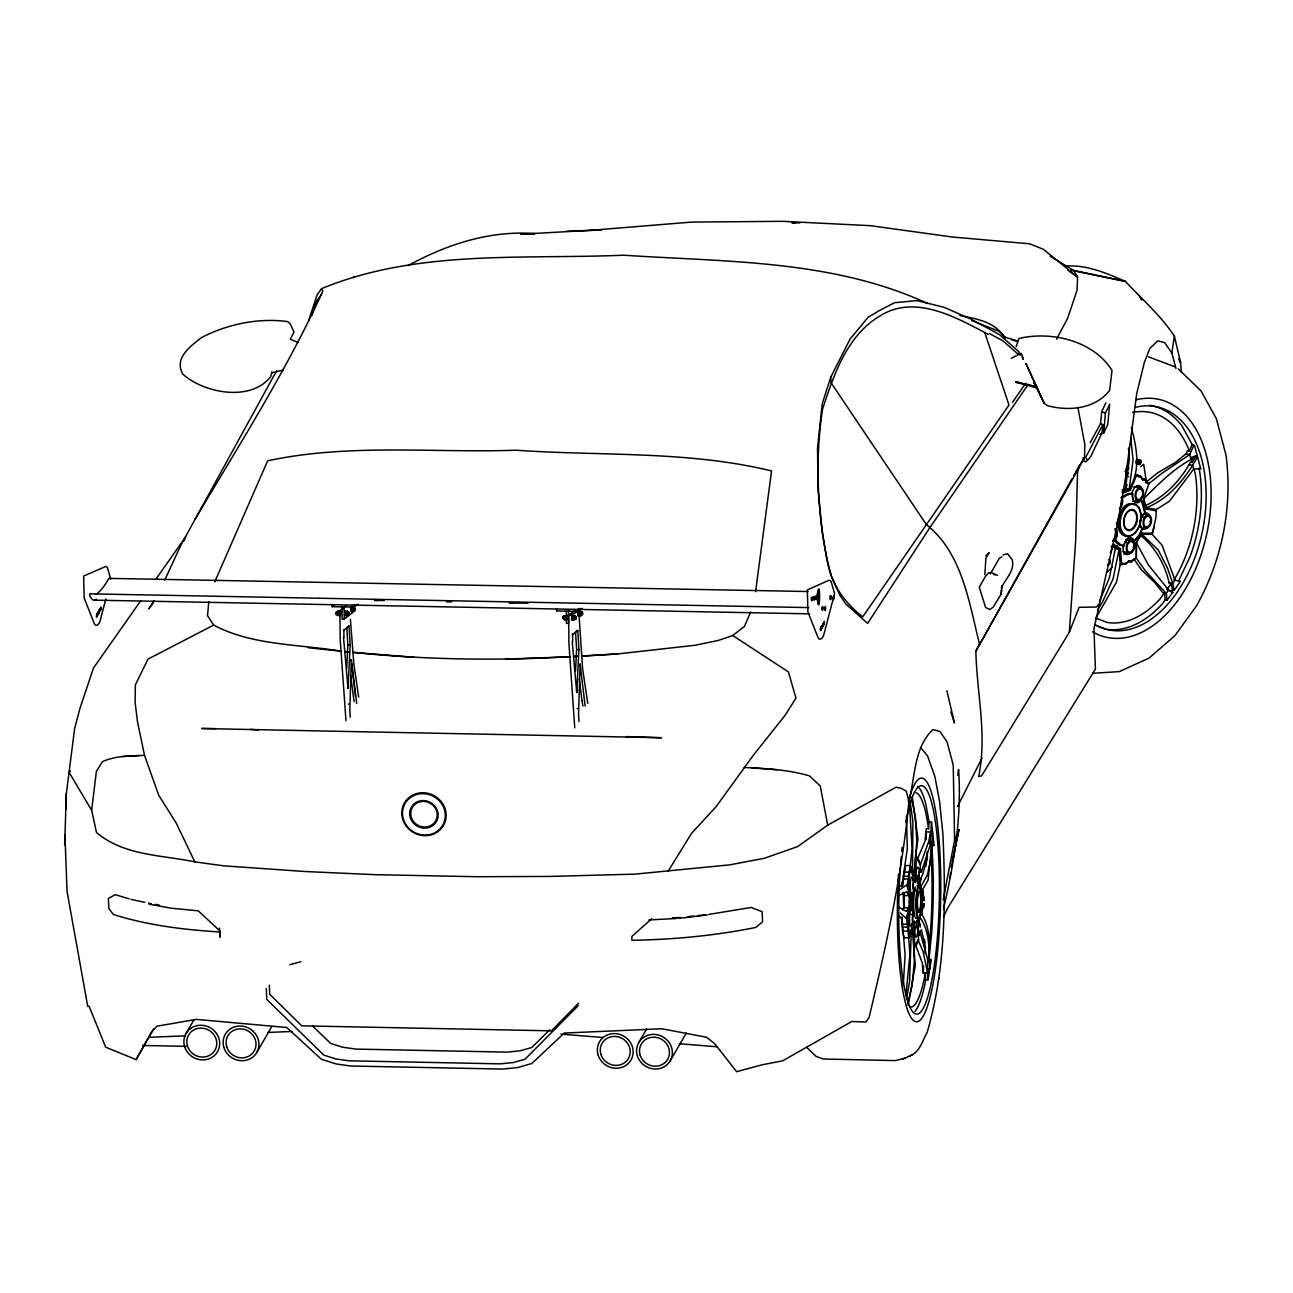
<?xml version="1.0" encoding="UTF-8"?>
<svg xmlns="http://www.w3.org/2000/svg" width="1293" height="1293" viewBox="0 0 1293 1293"><rect width="100%" height="100%" fill="white"/><g stroke="black" fill="none" stroke-linecap="round" stroke-linejoin="round"><path stroke-width="1.5" d="M814.752 596.542C812.667 604.849 819.132 593.988 814.04 596.8L813.701 598.012L813.378 597.027L811.228 597.802L811.713 600.889L812.764 597.253L813.943 600.081L814.606 596.59M817.693 597.366L816.901 596.461L817.758 595.459L816.4 595.944L816.384 599.209L817.58 598.045M905.843 995.691L909.916 954.638L908.737 937.861L909.642 936.294L907.654 917.723L910.03 907.831L903.678 907.702L903.274 892.17M902.449 909.884L904.373 907.088L903.92 892.72M900.364 912.987L906.021 918.289C910.159 907.686 910.272 895.596 906.716 884.816L897.326 891.524M910.03 907.831C910.902 894.11 906.684 880.695 911.08 867.199L910.24 865.615L912.115 848.838L909.561 805.62M1143.852 505.547L1145.097 513.353A8.308 5.172 -77.6 0 0 1140.216 520.82A8.308 5.172 -77.6 0 0 1142.479 528.918L1139.747 534.785C1155.231 546.81 1165.106 564.394 1169.276 583.402L1171.07 583.789L1172.46 589.947L1174.254 590.335L1172.719 583.499L1175.03 580.153L1162.051 545.21L1152.144 534.332L1155.877 517.83L1156.33 509.507L1169.454 501.215L1193.73 469.02L1200.696 468.664L1197.577 456.93L1195.621 455.993L1190.934 457.383L1192.275 462.441L1190.481 462.054C1180.137 481.109 1164.524 497.223 1144.483 505.983M925.206 950.048L925.255 946.476M926.192 839.69L926.208 828.716L928.519 828.765L929.166 821.96L925.756 803.907A114.123 20.203 -88.8 0 0 917.448 786.483M927.437 969.281L929.748 969.33C928.778 951.696 930.637 932.754 920.034 917.4L920.794 910.353M822.154 609.035L822.542 606.401L822.348 609.504M822.849 607.807L822.461 610.441L822.655 607.338M824.934 607.839L825.225 610.506L825.613 607.855M830.462 598.336L830.849 595.685L831.157 597.107M833.888 598.417L833.92 597.156M915.04 1011.352A114.123 20.203 -88.8 0 0 924.883 984.345L925.643 979.803L927.954 979.835L927.582 973.079L922.96 972.853L923.574 965.855M927.129 856.677L925.917 866.148M990.567 572.54L988.499 572.896L985.541 576.258L979.254 587.119L985.589 607.468L989.84 609.536L993.363 606.967L1001.251 593.907L1002.156 585.664L1001.428 587.798C1005.485 578.747 1015.183 570.552 1012.16 559.659L1007.522 553.727L1003.093 555.02M1099.648 603.572L1096.432 607.031L1079.089 607.322L1069.327 632.325L981.565 775.881L978.639 776.608C987.416 735.264 976.684 692.531 975.876 651.171L1084.504 457.916L1084.875 444.808L1077.926 407.554M153.851 1028.646L136.104 1059.613L105.687 1047.185L89.055 1006.196L87.73 1006.342L67.042 891.378L64.941 834.89M65.846 809.224L66.315 793.773L74.638 728.492L79.94 708.386L93.516 667.931L140.695 600.825M100.612 608.728L100.385 610.425L100.288 609.423M824.352 621.351L824.094 624.277L823.98 623.274M1001.251 593.907L1001.38 589.317M64.65 845.04L66.315 793.773M336.39 612.3L336.083 614.498L336.277 612.866M336.697 613.609C336.6 616.68 337.182 608.825 337.117 612.591M337.425 613.69L337.683 615.436L340.366 615.484L340.609 611.072L337.926 611.023L337.295 614.789L337.117 613.819M347.962 613.819L347.801 614.983L347.591 612.688M347.817 612.72L347.3 615.613L344.892 615.565L345.134 611.153L347.558 611.201L347.93 613.9M348.738 613.496L348.593 611.864L348.415 612.704M348.835 613.771C349.239 608.955 349.045 618.022 348.819 613.027M353.555 609.003L353.619 610.49M353.943 609.003L353.862 610.603M354.395 609.957L354.33 609.003M354.347 609.407L354.347 607.952M355.171 609.973L354.945 610.926L354.702 609.019M563.376 617.618C563.247 613.351 562.875 621.642 563.506 617.472M563.409 618.393L563.667 615.985L564.136 618.684M564.524 618.684L564.152 617.23M574.722 618.49L574.302 619.961L571.619 619.913L571.862 615.5L574.561 615.549L573.639 618.927M574.658 617.424L574.658 618.232M575.466 617.052L575.854 618.684M575.838 617.844C576.549 613.69 575.983 622.547 575.967 617.311M579.894 613.335L579.894 614.143M580.541 613.755L580.525 615.242L580.492 612.171M581.494 614.417L581.123 612.623M581.414 613.771L581.333 612.122L581.123 613.076M581.882 613.092L581.721 612.122L581.834 614.547M582.222 613.771L582.545 612.397M943.437 909.254C954.008 863.433 961.944 816.659 958.582 769.48L957.774 775.428M824.207 622.547L823.754 624.875L823.851 622.24M356.706 703.473L351.276 659.705L349.805 710.52A46.451 8.097 -88.9 0 1 350.225 717.227M578.973 721.607A46.451 8.097 -88.9 0 0 578.537 714.916L580.104 664.085L585.147 706.059M346.669 668.578L347.865 645.126L346.831 627.913M347.785 686.405L348.011 688.167L350.193 645.159L349.029 626.038L343.437 630.531M575.514 671.002L576.613 649.506L575.563 632.293M576.533 690.785L576.743 692.547L578.925 649.539L577.761 630.418L572.185 634.911M100.563 607.662L100.466 609.698C99.739 605.609 100.256 614.951 100.224 608.243M929.134 962.59C929.231 946.718 930.928 928.81 922.038 914.862L922.475 906.506M910.078 1055.815C919.889 1052.114 922.41 1040.655 927.113 1032.477C945.91 968.344 945.862 900.3 942.904 834.066L939.591 801.434L934.904 776.689L927.485 755.791L920.551 747.499M337.36 614.708L338.006 612.058M344.892 615.565L345.134 611.153M347.558 611.201L347.3 615.613M564.184 616.842L566.948 616.098L567.094 619.816L564.669 619.783L564.54 616.05L567.336 615.403M574.302 619.961L574.448 616.179M916.818 880.937A8.308 1.471 -88.8 0 1 916.543 875.232L914.765 875.911L912.939 880.42A8.308 1.471 -88.8 0 0 910.692 879.531L910.45 881.212A8.308 1.471 -88.8 0 0 911.032 893.156L910.676 910.401A8.308 1.471 -88.8 0 0 909.593 922.265L909.771 923.962A8.308 1.471 -88.8 0 0 912.05 923.25L913.682 927.905L915.428 928.713A8.308 1.471 -88.8 0 1 915.525 926.645M913.036 891.717A8.308 1.471 -88.8 0 1 911.613 893.156L911.258 910.401A8.308 1.471 -88.8 0 1 912.616 911.969M925.109 953.103L925.481 947.462L921.424 929.748M920.002 870.448L920.39 864.71L915.735 856.111L917.965 838.737L912.244 796.326M1069.327 632.325L1075.663 540.749L1077.57 471.751L1079.752 464.817L1073.869 475.355M1115.552 547.602L1109.346 578.003L1099.454 601.374M336.309 612.914L336.277 612.009M337.069 612.494L337.037 613.69M337.15 613.496L337.295 614.547M338.119 614.725L337.521 613.496M337.926 613.949L337.683 615.436M337.667 614.789L338.087 611.654L338.362 614.773M343.081 608.841L342.936 607.548L342.661 609.601M347.542 613.884C347.461 609.003 347.849 616.793 344.633 614.046M347.655 613.69L347.348 614.935L347.203 613.819M347.979 613.141L348.286 611.896L348.076 614.611M353.975 609.051L354.848 608.033M354.427 609.633L354.185 610.91L354.04 609.617M354.751 609.068L354.476 608.227M355.203 610.07L354.864 608.227M564.572 616.842L564.718 619.105L564.588 618.296M573.542 617.02L573.623 619.137M574.561 615.549C575.482 619.476 574.205 614.369 571.474 616.179M575.417 618.894L575.433 616.583M575.466 617.488L575.644 616.276M575.918 618.07L575.676 619.121L575.256 616.276M579.943 613.383L580.315 612.268M1102.186 432.444L1099.971 434.513L1103.769 432.929L1102.816 424.686L1085.894 457.059L1086.621 459.354L1088.48 459.338L1090.807 456.381L1102.186 432.444L1102.816 424.686L1100.553 423.651L1101.717 411.578L1105.887 402.786M1105.402 413.178L1103.769 432.929L1107.81 424.443L1109.669 404.224L1105.402 413.178L1101.717 411.578M932.043 846.155L933.982 845.266L932.803 833.743L928.115 880.064L922.555 889.649L922.652 898.037M915.379 872.242L916.689 857.501L915.735 856.111L914.377 871.272L912.47 874.569L913.246 875.927L915.379 872.242L914.377 871.272L916.785 841.598L915.412 817.354L911.452 797.846M929.166 821.96L931.477 821.992L929.99 845.784L921.262 872.209M208.787 601.778L207.526 615.646L213.668 625.101C252.361 645.66 299.006 644.092 341.368 651.219L308.17 647.696M901.964 885.463L907.298 848.741L906.49 816.012M929.117 957.919L931.51 934.677A114.123 20.203 -88.8 0 0 931.93 847.658L931.671 845.218L933.982 845.266M929.699 959.05L931.219 959.891L929.748 969.33M902.562 885.818L905.617 865.518L910.24 865.615L912.47 874.569L912.89 821.701L909.981 800.383M938.718 979.318L938.863 977.961M949.999 878.222L950.581 872.904M1144.806 503.462L1146.341 507.761L1156.33 509.507L1156.136 510.751L1146.422 509.054L1143.804 498.71C1159.756 482.839 1176.775 465.367 1197.415 456.381L1194.716 446.214L1192.211 444.55L1181.834 425.769A114.123 70.97 -77.6 0 0 1149.655 405.307M943.227 899.702L954.59 840.159L953.216 764.987L946.993 741.762L939.866 731.385L932.932 729.559C913.828 747.451 915.088 777.562 908.898 801.531C902.191 874.585 885.996 946.185 869.106 1017.429L865.906 1021.987L851.748 1021.535L782.685 1060.81L761.722 1064.899L736.638 1071.687L714.593 1043.58L706.641 1037.261L661.822 1028.759L564.249 1033.059L531.762 1063.557L517.248 1067.63L502.929 1069.069L350.775 1066.014L336.325 1063.994L321.488 1059.339L286.723 1027.482L196.326 1019.385L156.841 1026.206L151.346 1032.25L136.104 1059.613M913.618 921.683L914.329 926.079L916.026 928.067L916.09 926.499A8.922 1.584 -88.8 0 1 918.725 921.957L918.887 923.105L919.986 917.4M194.79 861.865C161.447 854.948 123.756 855.74 96.458 832.45L91.658 810.339L96.361 771.388L102.503 761.609C115.643 755.726 130.399 755.823 144.525 755.419L158.748 795.26L176.187 823.011L194.79 861.865L223.867 865.857L305.229 871.53L375.406 874.682L476.923 876.719L549.072 876.444L635.041 874.133L729.753 864.855L764.308 858.293L797.733 846.559L827.714 825.144L896.049 787.211L901.027 788.245L906.264 791.106L908.898 801.531M351.066 661.289L351.276 659.705M579.91 665.669L580.104 664.085M918.66 922.475L919.097 919.016L918.418 919.743M755.581 591.693L771.549 470.943C687.989 450.53 601.197 456.187 516.069 450.206C433.349 453.083 349.288 443.273 267.667 460.809L214.735 581.915M1131.327 427.417C1136.806 447.766 1141.04 470.005 1129.225 489.093L1122.195 491.841L1122.486 493.279L1130.324 490.225L1129.225 489.093L1133.072 460.033L1130.664 437.535M1138.616 461.31L1139.278 464.122L1140.701 461.326L1138.454 460.098L1137.29 461.019L1139.78 460.389M1139.278 464.122L1137.953 463.831L1139.359 461.035L1138.454 460.098M918.58 919.436L918.822 917.723M919.404 917.739L918.515 922.442M336.358 614.191L336.73 613.819M336.73 612.591L336.859 611.702M342.726 608.502L342.306 609.52M347.235 612.785L347.526 611.88L347.704 612.93M347.623 612.801L347.995 612.429M347.995 612.801L348.221 611.864M348.771 614.046L348.447 614.611M353.619 608.712L354.056 608.486M354.185 610.91L354.783 609.957M563.457 616.939L563.603 616.05M564.168 618.41L564.055 615.985L564.33 619.088M564.605 616.955L564.75 616.082M574.205 617.036L574.625 616.228L574.739 617.149M580.735 613.06L580.88 612.187M581.511 612.64L581.397 612.155M920.018 932.124L927.631 959.147L927.582 973.079L923.154 951.713L918.24 940.173L918.676 933.788M825.047 608.049L825.306 606.449L825.5 608.066M825.484 608.89L825.241 609.811L825.031 608.874M833.355 597.35L833.726 596.687M833.791 598.19C833.096 603.249 833.306 592.259 833.807 597.366M1175.984 368.505L1171.83 353.021L1174.4 336.164C1160.742 315.444 1142.042 299.329 1125.395 281.373C1106.194 273.114 1085.813 264.047 1064.414 266.245M96.813 615.08L97.25 613.496L96.846 615.662M923.267 970.801L923.525 969.297M927.954 979.835L929.408 971.334L928.115 969.346M1150.075 521.629L1150.253 520.61M903.29 985.201L905.1 954.541L901.916 917.254L902.466 931.105L904.114 937.764L908.737 937.861L912.179 927.776L914.151 931.623L914.846 946.444L913.828 947.785L915.331 965.208L908.219 1005.372M351.486 611.444L351.324 607.128L351.486 611.444L353.894 611.492L354.185 609.811M353.894 611.492L354.12 607.662L351.696 607.613M578.213 615.775L578.052 611.476L578.213 615.775L580.896 615.84L581.187 614.159M580.896 615.84L580.735 611.524L568.484 611.201L568.532 623.436L566.431 623.388L566.382 611.153L567.255 610.829M906.474 999.101L909.561 981.791L911.339 929.085L913.117 932.544L913.828 947.785L918.838 939.542M1111.123 546.551L1113.903 544.337L1120.498 548.685L1119.075 549.412L1113.095 578.828L1102.476 602.037L1097.401 610.264M951.163 867.587L958.986 829.492L952.408 860.928M910.24 865.615L907.185 885.915L908.316 885.592M336.778 613.141L337.004 611.67M343.324 607.565L343.162 609.068M348.092 612.3L348.027 614.401M563.441 618.264L563.635 619.121L563.796 617.957M564.734 618.878L565.203 616.244M574.383 616.858L574.561 616.179M575.029 618.894L574.14 619.315L574.69 617.828M580.347 614.725L579.959 614.385M581.931 613.642C582.739 609.1 582.577 618.474 582.351 613.221M1107.859 629.481A114.123 70.97 -77.6 0 0 1162.068 604.154L1165.203 599.871L1166.997 600.259L1166.334 593.471L1145.307 570.779L1136.434 558.35L1136.418 542.624L1139.117 537.549L1142.365 533.201L1152.354 533.249M907.621 1003.675L911.904 986.349L914.28 962.267L913.117 932.544L914.151 931.623M105.832 598.966L100.418 619.638C100.143 622.337 96.7 628.172 94.389 623.889L84.207 598.045L83.657 576.064L105.832 566.382L107.319 567.482L110.762 579.167M834.454 594.037L824.126 633.489C823.851 636.204 820.392 642.023 818.081 637.74L807.899 611.896L807.365 589.915L828.878 580.331L830.623 580.735M909.642 936.294L912.179 927.776M915.347 946.702L916.85 943.211M1020.258 355.333L1018.771 351.664L999.295 334.434L970.865 319.096L944.31 307.395L917.238 300.606L894.594 302.691L879.224 310.611L868.104 317.286L850.034 339.138L830.72 377.249L822.203 403.869L817.499 448.105L818.13 490.306L822.138 531.795L826.728 558.398L831.383 576.225L839.884 595.265L845.8 603.944L867.635 623.371L929.942 527.528M308.639 320.551L317.108 294.788L321.618 288.63C416.976 249.193 522.986 259.554 623.565 255.19C725.712 262.059 832.611 259.505 927.695 303.532M311.92 315.282L316.866 300.606L321.472 294.513M913.537 880.436L916.543 875.232M1016.136 346.589L1018.9 338.507C1051.387 330.766 1093.522 340.689 1112.012 370.412L1109.653 390.324C1095.268 409.041 1069.02 411.433 1047.621 405.711L1044.114 403.206L1033.883 382.518L1037.584 388.288L1015.7 381.694L1036.436 386.736L1015.651 382.469L1016.395 382.017M1144.709 504.27L1143.594 498.969L1149.024 483.453L1161.68 473.464L1189.689 454.586L1194.005 444.954M916.042 944.407L918.24 940.173M347.171 612.219L346.912 614.579M573.672 616.616L574.011 617.343M581.575 613.205L581.187 614.87M184.091 540.749L185.562 536.999L155.645 579.555M349.029 626.038L347.203 627.186M577.761 630.418L575.935 631.566M1110.315 552.531L1113.903 544.337M1127.173 484.649L1125.379 489.142L1129.322 459.209L1128.45 448.041M1130.324 490.225L1136.321 475.986L1135.383 474.45L1140.442 476.034L1142.576 479.848L1145.259 480.382L1148.685 484.132L1145.032 479.056L1141.428 478.265M164.809 579.975L180.761 545.404L276.734 370.558M954.59 840.159L957.693 832.902M750.7 612.009L744.412 626.442L732.759 635.542L718.003 640.52L694.971 645.272L617.747 653.919L582.157 656.068L617.747 653.919M1142.365 533.201L1138.971 538.179M1147.004 481.4L1157.93 472.64L1175.256 462.506L1186.101 453.795L1187.475 450.724L1189.269 451.128L1192.211 444.55M917.416 859.166L924.996 841.258L925.901 831.9L930.524 831.997L928.81 841.339L920.39 864.71M1139.973 533.217L1142.026 528.821A8.308 5.172 -77.6 0 0 1148.313 526.364M353.603 277.753L354.217 276.427M943.518 916.931L947.737 907.945L1095.43 669.095L1093.943 628.689L1118.186 520.966L1125.508 477.893L1136.709 393.638L1144.402 362.282L1149.8 348.512L1157.785 340.802L1164.702 342.645L1171.83 353.021M1175.03 580.153L1180.347 581.397L1174.254 590.335M1127.819 468.809L1129.031 468.114M1127.431 471.169L1127.221 470.005L1127.092 471.945M957.515 806.525L982.066 758.037M1056.575 339.122L1067.711 318.159L1077.021 290.311L1077.602 277.09L1073.691 270.431L1050.013 256.095M919.759 879.983L922.572 874.828L927.356 857.437L927.21 851.828M1090.193 442.61L1100.553 423.651M1139.117 537.549L1136.272 542.51L1136.288 557.8L1131.731 560.839L1128.934 560.871L1125.637 564.039L1120.207 564.702L1116.554 582.044L1095.672 618.458M1071.913 478.879L975.876 651.171L979.431 643.833C968.958 602.102 962.267 553.081 926.451 524.667L831.011 382.696L830.72 377.249M923.267 898.005L923.186 890.845L919.695 888.663L927.388 874.925L931.251 857.501L931.623 842.583L928.536 842.519M97.735 612.623L98.026 612.122M564.669 619.783L567.482 619.137M571.619 619.913L574.69 619.282M830.203 595.685L830.122 599.726M830.979 599.37L830.963 596.639M833.678 598.869L833.339 598.174M820.215 628.657L820.489 630.628M821.443 626.475L821.734 625.974M1122.049 563.247L1125.637 564.039L1128.934 560.871M185.966 1033.608L193.966 1019.789M256.854 1052.357L271.853 1026.448M638.677 1042.708L646.662 1028.889M670.307 1060.68L686.292 1033.026M990.26 574.011L999.327 558.334L1001.8 556.733M195.13 519.188C239.544 444.291 286.561 370.412 322.814 291.2L321.618 288.63M1192.275 462.441L1195.766 456.542M1197.577 456.93C1185.568 478.232 1169.632 498.371 1146.341 507.761L1146.422 509.054M1128.336 561.954L1131.084 561.905L1131.731 560.839M1137.695 537.92L1139.747 534.785M668.028 871.385L691.545 833.371L716.257 806.476L753.819 754.611L785.029 715.449L795.938 698.107L788.471 671.972L732.759 635.542M1136.272 542.51L1148.426 564.993L1168.516 589.915L1166.334 593.471L1162.633 592.533L1155.021 582.82L1141.557 569.954L1133.929 559.109M908.995 907.169L906.312 911.387L898.506 906.959M154.32 600.55L148.889 608.906L154.029 601.1M916.818 944.149L917.626 942.936M929.619 528.013L1028.274 384.312M1012.403 402.495L1025.688 383.229M1080.706 463.427L1084.504 457.916M1017.85 341.013L1005.437 337.376L1004.709 338.394C996.386 321.957 976.393 318.773 959.972 315.589M1139.295 534.672L1133.411 541.993A8.308 5.172 -77.6 0 1 1133.379 547.909M1140.006 534.559L1133.411 541.993M930.879 835.763L932.738 833.209L931.477 821.992M1171.07 583.789L1166.836 589.576L1172.88 592.226L1166.997 600.259M1173.899 579.91L1174.739 578.763A107.254 66.703 -77.6 0 0 1195.233 473.545L1193.908 468.519M1171.07 591.838L1172.46 589.947M901.916 917.254L901.189 918.192L897.714 914.232M1141.509 500.003L1140.652 501.07A8.922 5.544 -77.6 0 1 1132.49 495.704L1132.636 494.152A24.874 15.468 -77.6 0 0 1122.437 498.144L1122.68 499.551A8.922 5.544 -77.6 0 1 1119.382 509.394M912.26 930.394L913.197 929.231M985.832 555.796L989.064 552.693L985.88 558.156L984.83 574.593M902.659 878.933L909.011 879.062M903.306 876.137L909.674 876.266M578.521 1003.239L551.481 1030.844L301.722 1025.834L269.687 994.22L269.364 985.298M578.246 1005.631L525.087 1059.209L513.256 1062.523L500.213 1063.848L349.126 1060.81L335.986 1058.967L323.88 1055.169L266.714 999.36L266.326 988.676M899.459 887.16L901.884 884.719M336.616 611.896L336.261 613.674M575.87 616.793L575.547 617.359M549.767 1029.745L531.859 1047.492L520.028 1050.821L507.001 1052.13L355.914 1049.092L342.758 1047.249L330.669 1043.451L312.502 1025.979M903.694 872.064L910.046 872.193M1087.995 459.71L1085.522 462.021L1083.502 460.389L1082.952 457.722M1113.176 545.517L1116.279 547.052L1117.362 546.05M807.996 591.531L108.854 578.375A387.027 67.414 -88.9 0 1 96.183 594.279M651.688 918.741L631.921 936.391L631.857 940.286C673.475 939.575 715.061 935.696 755.872 927.42L762.611 921.812L762.078 911.678L751.136 907.46L708.596 914.474M358.274 604.17L354.023 607.096L344.18 606.902L344.229 619.137L342.112 619.088L342.063 606.87L342.936 606.546M582.513 608.47L578.262 611.379L578.262 609.245L580.137 608.34M1126.235 562.988L1120.207 564.702L1119.075 549.412L1116.279 547.052M1154.342 526.283L1152.144 534.332L1141.881 534.284L1158.253 549.978L1167.627 568.354L1172.719 583.499L1169.114 582.707M1140.846 466.563L1143.723 464.284L1146.309 481.723M344.229 619.137L352.52 612.72L352.488 605.286M908.074 924.285L901.722 924.156M914.846 946.444L916.139 945.522M1120.999 497.66L1127.819 493.7L1132.555 493.425A8.308 5.172 -77.6 0 0 1134.818 501.522A8.308 5.172 -77.6 0 0 1141.105 499.066L1143.61 504.254M1121.451 497.773L1128.272 493.797L1132.555 493.425M908.607 927.129L902.255 927M343.146 608.389L339.93 610.587L340.156 638.726L345.958 720.621M575.094 610.571L568.678 614.967L568.904 643.106L574.755 727.846M570.989 615.015C564.928 615.921 577.923 613.529 577.421 610.619M1131.084 561.905L1136.288 557.8M908.817 931.235L902.466 931.105M334.16 605.77L332.285 606.676L332.269 604.542M346.055 605.997L344.18 606.902M96.361 599.241L95.456 599.774A74.897 13.043 -88.9 0 1 89.637 595.426L89.734 593.843L808.804 607.597M903.936 895.532L910.288 895.661M213.668 625.101L148.032 659.091L135.377 684.821L135.102 702.374L137.494 721.817L144.525 755.419M1011.207 358.339L1021.131 353.248M1122.13 490.095L1125.621 488.301L1129.225 489.093M408.055 265.631C446.925 244.248 490.322 230.154 535.124 233.613M806.622 1047.362L816.093 1056.365L823.188 1058.983L895.176 1060.599L904.955 1058.159M902.643 1059.242L912.325 1054.749M898.748 895.564L906.716 891.734L909.221 896.259M354.896 604.639L354.023 607.096M568.484 611.201L569.356 610.878M289.664 964.707L300.93 961.733M919.905 914.41L922.717 913.698M283.199 370.057L271.595 372.885L271.918 371.948L270.738 376.602C251.004 402.123 204.068 393.298 182.782 374.113C173.666 358.032 190.637 346.168 201.514 337.57C227.649 324.01 258.487 317.706 287.579 321.569L290.246 323.864L294.012 332.075L290.246 339.267L298.182 342.483M350.193 645.159L347.946 645.175M578.925 649.539L576.694 649.555M707.206 914.991L678.696 918.386M688.183 916.656L693.969 916.042M697.816 915.638L705.542 914.83M533.977 233.968L520.788 234.211L590.933 230.316L691.69 222.089L782.944 221.313L870.448 225.677L952.505 237.039L1029.713 243.795L1043.386 249.274L1077.602 277.09L1067.695 270.205M122.285 756.567L139.159 755.548M570.278 656.65C497.789 660.949 424.831 659.753 352.585 652.367M574.237 656.424L578.181 656.197M570.31 656.747L505.579 659.171M574.254 656.521L578.197 656.294M1092.666 673.297L1119.269 671.617L1149.073 658.089L1174.836 635.72L1196.655 605.674C1222.063 560.111 1232.843 506.84 1225.99 455.039L1216.341 418.625L1201.1 391.003L1178.246 368.844M648.957 919.921L676.724 918.483M672.344 917.82L680.474 917.464M148.986 1037.325L185.255 1035.838M267.877 1032.444L292.056 1031.458M566.075 231.318L601.439 229.992L590.933 230.316M446.505 601.875L451.58 601.859M509.313 603.039L528.11 603.184M215.333 728.606L201.692 728.492C354.945 731.741 508.23 734.602 661.466 737.737L625.925 736.606M509.604 602.797L513.079 602.861M94.454 600.146L809.499 613.836M332.285 606.676L342.063 606.87M566.382 611.153L556.523 610.975L556.507 608.825M578.424 611.961L580.735 611.524M351.033 608.793L353.442 608.841M577.761 613.141L580.444 613.189M351.098 610.959L353.522 611.007M577.826 615.29L580.525 615.339M337.538 611.702L340.221 611.751M344.746 611.831L347.171 611.88M337.408 613.9L340.107 613.965M564.411 618.248L566.835 618.296M571.361 618.393L574.044 618.442M345.279 614.886L347.688 614.935L347.591 613.819M349.304 704.281L348.286 704.087M909.577 914.442L912.729 914.507M928.907 959.842L931.219 959.891M142.456 1045.455L186.111 1046.344M909.189 901.722L910.24 901.754M374.453 600.485L377.701 600.599M376.198 600.324L384.118 600.599M744.17 767.476C766.038 768.527 788.197 769.674 809.353 775.832L820.247 785.95L827.714 825.144M414.277 657.345L353.086 652.335M577.114 708.467L578.036 708.661M751.976 767.88L777.028 769.723M250.438 729.381L258.244 729.963M560.952 1034.125L603.071 1037.536M679.31 1043.726L717.421 1046.813M148.986 904.146L170.967 908.171L198.265 910.854L219.487 930.54L220.279 937.36L219.875 931.994C183.929 929.748 147.871 925.384 113.428 914.507L108.871 908.672L108.353 898.538L115.158 894.659L129.106 898.829M348.884 651.995L345.183 651.607L349.175 651.931M155.176 904.34L159.087 904.987M130.852 899.346L144.881 902.369M148.695 903.209L151.265 903.694M993.574 574.561L995.109 574.852M1142.365 478.539L1145.032 479.056L1145.259 480.382M1070.685 270.172L1125.395 281.373L1073.691 270.431M1186.101 453.795L1189.689 454.586L1190.643 458.401M1195.621 455.993L1197.415 456.381M1188.994 464.575L1192.582 465.367L1193.73 469.02M1200.696 468.664L1198.902 468.26L1199.548 470.749A114.123 70.97 -77.6 0 1 1190.029 556.798L1178.553 581.01L1180.347 581.397M1139.359 461.035L1140.701 461.326M1139.117 462.894L1140.442 463.185M1136.854 475.258L1140.442 476.034L1142.576 479.848M1145.436 482.661L1149.024 483.453M1141.105 499.066L1140.652 498.969A8.308 5.172 -77.6 0 0 1141.574 497.223M1145.097 513.353L1144.644 513.256A8.308 5.172 -77.6 0 1 1149.93 516.747M1141.315 516.747L1144.58 517.459M1124.522 542.042L1127.787 542.769M1112.772 541.25A8.308 5.172 -77.6 0 0 1113.903 539.827L1117.443 543.513M1133.864 542.09A8.308 5.172 -77.6 0 0 1128.579 538.615A8.308 5.172 -77.6 0 0 1123.698 546.082L1123.229 545.969A8.308 5.172 -77.6 0 0 1128.029 554.552L1129.371 554.034A8.308 5.172 -77.6 0 0 1132.716 549.881M1119.075 549.412L1115.487 548.62L1112.675 546.26M1012.063 340.107L1017.575 341.384M1119.205 544.87L1123.698 546.082M1148.378 356.82L1174.901 366.792M1136.321 475.986L1140.636 477.343M992.264 573.009L997.55 575.353M907.654 917.723L906.538 917.351L908.737 937.861M919.695 888.663L923.186 890.845M1095.607 618.022L1107.341 622.499A107.254 66.703 -77.6 0 0 1160.015 598.934L1164.395 592.921L1165.203 599.871M1097.159 625.844L1106.032 629.238M971.738 320.632L999.634 331.477L1005.437 337.376M917.804 859.667L919.323 861.219M572.233 641.587L576.743 692.547M343.485 637.207L348.011 688.167M574.949 616.422L574.852 619.072M348.754 612.446L348.383 614.579M1168.516 589.915L1172.88 592.226M989.371 333.513L1002.851 340.77L1018.448 354.476M988.272 334.386C955.963 317.302 914.329 293.463 879.272 316.413C846.98 335.679 833.678 375.099 822.542 409.17C814.897 459.839 817.305 511.705 827.52 561.841C831.334 584.517 844.927 602.877 862.722 616.874L1008.96 405.032L984.733 332.495M1118.59 544.143L1113.903 539.827M1137.29 485.57L1137.856 485.942A8.308 5.172 -77.6 0 1 1139.392 488.722M915.428 928.713L912.648 923.267M1118.138 544.046L1119.657 544.967M916.689 857.501L918.563 860.896M1142.462 529.273L1141.687 528.546A8.922 5.544 -77.6 0 1 1144.192 513.725L1145.178 513.143L1143.432 503.785M1127.076 466.094L1125.67 470.458L1128.45 473.335M1125.055 471.202L1127.868 474.111M1125.767 473.771L1128.66 476.778M917.206 857.324L917.949 858.52M902.789 893.14L904.599 896.162M91.658 810.339L69.175 772.503L69.757 770.596L70.242 771.533M1139.133 295.467L1141.654 300.041M1141.428 500.536L1144.467 511.721M336.455 614.741L336.309 613.609M915.638 945.021L922.459 963.463L922.96 972.853M1134.543 541.379L1134.058 540.199A8.922 5.544 -77.6 0 0 1124.377 543.997L1123.989 545.517L1120.368 544.515L1115.423 539.86L1116.118 538.551A8.922 5.544 -77.6 0 0 1116.182 528.417M950.921 711.958L954.428 722.965L946.88 690.785M918.58 859.99L919.808 864.08M831.108 581.608L834.502 593.228M1189.269 451.128L1188.994 450.126A107.254 66.703 -77.6 0 0 1132.555 412.515M1021.777 354.33L1023.07 359.325L1022.391 356.254M911.08 867.199L913.246 875.927M1174.4 336.164L1180.541 362.379L1181.446 372.368M582.238 612.3L582.303 613.302M580.751 614.66L580.702 614.078M353.603 608.34L353.312 610.506M587.765 703.376L582.593 668.659L579.07 615.549M358.694 697.105L353.862 664.279L350.403 619.202M337.926 611.023L338.184 612.543M581.947 700.628L582.917 706.01M354.088 701.63L350.532 674.72M924.479 939.235L925.012 942.888M579.878 684.805L582.044 700.628M355.527 696.28L351.567 663.374M920.002 886.772L920.406 889.891M920.81 888.453L919.759 881.083L919.549 882.214A8.922 1.584 -88.8 0 1 917.109 877.462L917.109 875.894A24.874 4.412 -88.8 0 0 915.331 877.737M920.05 886.513L920.244 888.113M219.422 928.099L219.875 931.994M923.865 898.942L923.929 899.492A5.511 0.97 -88.8 0 1 923.994 900.785M914.62 914.587L914.539 913.925A6.594 1.164 -88.8 0 0 912.81 914.07A6.594 1.164 -88.8 0 0 912.826 923.8A6.594 1.164 -88.8 0 0 914.555 921.618M579.28 679.1L579.959 684.805M928.519 828.765L928.406 827.779A107.254 18.991 -88.8 0 0 915.945 792.738M817.435 595.572C818.453 586.828 818.873 592.533 818.34 598.724C820.667 588.735 818.016 611.508 817.612 598.772M1120.498 548.685L1121.581 563.554M817.095 595.701C820.667 571.716 820.021 621.464 817.257 598.901M902.756 884.671L902.239 882.489L901.657 886.578M925.643 979.803L925.271 973.031L924.156 979.254A107.254 18.991 -88.8 0 1 909.933 1006.94M822.267 627.493L822.429 626.701L821.524 628.786L821.637 626.151M822.154 627.687L821.815 628.285M98.559 613.642L98.721 612.834L97.832 614.935L97.929 612.284M98.381 612.882L98.058 613.011M98.462 613.819L98.106 614.434M572.605 633.958L572.67 641.942M343.857 629.578L343.922 637.562M908.268 801.725A121.817 21.577 -88.8 0 1 940.173 858.116A121.817 21.577 -88.8 0 1 918.224 1021.47A121.817 21.577 -88.8 0 1 898.506 874.31M930.782 850.794A107.254 18.991 -88.8 0 1 929.117 946.621M915.945 923.04A8.308 1.471 -88.8 0 1 917.982 922.41M918.822 881.729A8.308 1.471 -88.8 0 1 917.4 883.167M918.499 868.912A8.308 1.471 -88.8 0 0 918.208 867.781L917.868 867.118A8.308 1.471 -88.8 0 0 915.961 875.216M917.4 933.691A8.308 1.471 -88.8 0 1 916.785 936.31L916.43 936.94A8.308 1.471 -88.8 0 1 914.846 928.697M921.376 895.79A8.308 1.471 -88.8 0 1 921.602 897.326M917.044 885.592A16.405 2.909 -88.8 0 1 917.771 886.335M916.899 917.998A16.405 2.909 -88.8 0 1 914.749 915.8M914.232 913.036A16.405 2.909 -88.8 0 1 914.862 889.859M914.07 890.586A8.922 1.584 -88.8 0 1 912.616 894.174L912.308 909.448A8.922 1.584 -88.8 0 1 913.375 911.517M913.601 913.149A8.922 1.584 -88.8 0 1 913.747 915.121M907.169 815.463A114.123 20.203 -88.8 0 1 938.621 856.208A114.123 20.203 -88.8 0 1 917.901 1013.922A114.123 20.203 -88.8 0 1 900.397 867.005M900.526 865.13A114.123 20.203 -88.8 0 1 901.205 857.13M901.771 851.247A114.123 20.203 -88.8 0 1 902.175 847.4M905.779 822.461A114.123 20.203 -88.8 0 1 906.813 817.144M921.586 892.768A16.68 2.958 -88.8 0 1 918.984 918.289A16.68 2.958 -88.8 0 1 916.187 896.76A16.68 2.958 -88.8 0 1 921.149 889.439M917.367 907.136A9.988 1.762 -88.8 0 0 920.438 906.361A9.988 1.762 -88.8 0 0 919.064 891.782L918.612 892.235A9.988 1.762 -88.8 0 0 917.48 897.164M915.379 882.182A6.594 1.164 -88.8 0 0 913.521 880.759A6.594 1.164 -88.8 0 0 913.666 891.265L913.925 891.782A6.594 1.164 -88.8 0 0 915.379 886.998M915.185 882.699A5.511 0.97 -88.8 0 0 913.65 881.519A5.511 0.97 -88.8 0 0 913.763 890.279L913.989 890.715A5.511 0.97 -88.8 0 0 915.088 888M921.149 872.193A6.594 1.164 -88.8 0 0 919.307 870.787A6.594 1.164 -88.8 0 0 919.436 881.276L919.711 881.794A6.594 1.164 -88.8 0 0 921.02 878.545M920.842 871.595A5.511 0.97 -88.8 0 0 919.339 872.064A5.511 0.97 -88.8 0 0 919.533 880.291L919.759 880.727A5.511 0.97 -88.8 0 0 920.697 879.127M924.123 903.791A6.594 1.164 -88.8 0 1 922.394 908.074A6.594 1.164 -88.8 0 1 922.151 898.215A6.594 1.164 -88.8 0 1 923.962 897.633L924.107 898.974A6.594 1.164 -88.8 0 1 924.188 900.51M923.655 905.908A5.511 0.97 -88.8 0 1 922.265 906.037A5.511 0.97 -88.8 0 1 922.426 898.166A5.511 0.97 -88.8 0 1 923.8 898.376M923.929 903.516A5.511 0.97 -88.8 0 1 923.816 904.793M919.711 933.336A6.594 1.164 -88.8 0 1 918.046 933.481A6.594 1.164 -88.8 0 1 918.24 924.059A6.594 1.164 -88.8 0 1 919.905 924.301L920.034 925.643A6.594 1.164 -88.8 0 1 920.115 927.194M920.05 930.475A6.594 1.164 -88.8 0 1 919.905 931.994M919.582 932.576A5.511 0.97 -88.8 0 1 918.192 932.706A5.511 0.97 -88.8 0 1 918.353 924.834A5.511 0.97 -88.8 0 1 919.743 925.045M914.393 921.085A5.511 0.97 -88.8 0 1 912.955 922.911A5.511 0.97 -88.8 0 1 912.939 914.798A5.511 0.97 -88.8 0 1 914.393 914.668M1112.287 566.997A72.586 45.142 -77.6 0 1 1106.663 572.443M1108.925 559.61A2.683 1.665 -77.6 0 1 1110.121 562.94A2.683 1.665 -77.6 0 1 1107.422 564.524M1137.29 459.468A2.408 1.503 -77.6 0 1 1138.923 461.165M1138.212 463.46A2.408 1.503 -77.6 0 1 1135.884 462.959M1135.852 461.763A2.408 1.503 -77.6 0 1 1136.886 459.71M1135.723 399.86A121.817 75.754 -77.6 0 1 1207.872 528.433A121.817 75.754 -77.6 0 1 1092.488 631.808M1115.342 528.74A8.308 5.172 -77.6 0 1 1116.295 532.166M1115.94 536.223A8.308 5.172 -77.6 0 1 1114.356 539.924M1127.868 537.856A8.308 5.172 -77.6 0 1 1130.535 541.363M1127.787 552.402A8.308 5.172 -77.6 0 1 1126.51 553.404L1125.169 553.921A8.308 5.172 -77.6 0 1 1123.843 553.937M1136.644 499.744A8.308 5.172 -77.6 0 1 1132.7 501.296M1142.576 493.215A8.308 5.172 -77.6 0 0 1140.717 486.572L1139.586 485.829A8.308 5.172 -77.6 0 0 1132.086 493.328M1121.419 503.688A8.308 5.172 -77.6 0 1 1120.756 505.644M1144.402 512.594A8.308 5.172 -77.6 0 1 1146.438 514.533M1144.305 527.14A8.308 5.172 -77.6 0 1 1141.687 528.675M1116.635 524.99A16.405 10.199 -77.6 0 1 1116.538 522.259M1125.298 535.949A16.405 10.199 -77.6 0 1 1117.976 520.433A16.405 10.199 -77.6 0 1 1128.789 503.898M1131.504 503.737A16.405 10.199 -77.6 0 1 1134.026 504.69M1135.529 407.343A114.123 70.97 -77.6 0 1 1203.12 527.786A114.123 70.97 -77.6 0 1 1095.026 624.632M1121.791 498.371A6.594 4.105 -77.6 0 1 1119.334 508.23M1121.5 500.213A5.511 3.426 -77.6 0 1 1120.611 505.434M1133.638 487.122A6.594 4.105 -77.6 0 1 1137.517 487.865M1143.707 514.032A6.594 4.105 -77.6 0 1 1145.485 515.196M1141.541 526.978A6.594 4.105 -77.6 0 1 1139.634 526.203M1125.864 539.343A6.594 4.105 -77.6 0 1 1129.306 541.605M1126.85 551.464A6.594 4.105 -77.6 0 1 1124.748 552.289M1123.73 552.095A6.594 4.105 -77.6 0 1 1122.841 551.513M1114.889 529.063A6.594 4.105 -77.6 0 1 1116.312 530.954L1116.699 532.312A6.594 4.105 -77.6 0 1 1112.82 541.428M1115.18 530.712A5.511 3.426 -77.6 0 1 1115.697 531.649L1116.021 532.781A5.511 3.426 -77.6 0 1 1112.772 540.377M792.059 222.897A18.684 2.376 2.5 0 1 795.308 223.026M792.124 222.558A18.054 2.295 2.5 0 1 799.866 223.01M99.335 609.811L99.383 611.88L99.335 609.811M823.043 623.662L823.075 625.747L823.043 623.662M820.699 627.784L820.813 630.047L820.699 627.784M96.7 614.466L96.587 617.1L96.7 614.466M97.605 612.882L97.492 615.516L97.605 612.882M98.979 610.441L99.157 612.591L98.979 610.441M100.838 607.177L100.741 609.795L100.838 607.177M821.297 626.733L821.2 629.368L821.297 626.733M822.687 624.293L822.849 626.442L822.687 624.293M822.057 626.329L821.782 627.283L822.057 626.329M1131.601 510.137L1129.92 510.46A9.988 6.223 -77.6 0 0 1124.603 526.283A9.988 6.223 -77.6 0 0 1135.432 524.182A9.988 6.223 -77.6 0 0 1131.601 510.137M342.257 610.635L339.93 610.587L342.257 610.635M423.49 801.369L420.08 801.741A13.48 12.639 30 0 0 414.116 822.283A13.48 12.639 30 0 0 436.194 819.891A13.48 12.639 30 0 0 423.49 801.369M1137.775 499.502L1137.032 499.001A5.511 3.426 -77.6 0 1 1137.824 489.869A5.511 3.426 -77.6 0 1 1142.85 493.183A5.511 3.426 -77.6 0 1 1137.775 499.502M1137.468 500.536L1136.579 499.955A6.594 4.105 -77.6 0 1 1137.533 488.996A6.594 4.105 -77.6 0 1 1143.562 492.972A6.594 4.105 -77.6 0 1 1137.468 500.536M1180.541 362.379L1178.747 358.791L1180.541 362.379M1027.822 367.551L1025.818 363.381L1044.114 403.206L1027.822 367.551M1151.4 518.735L1151.012 517.378A6.594 4.105 -77.6 0 0 1143.852 518.849A6.594 4.105 -77.6 0 0 1146.438 528.061A6.594 4.105 -77.6 0 0 1151.4 518.735M1150.705 519.204L1150.382 518.073A5.511 3.426 -77.6 0 0 1144.418 519.301A5.511 3.426 -77.6 0 0 1146.584 526.994A5.511 3.426 -77.6 0 0 1150.705 519.204M1134.608 544.046L1134.22 542.672A6.594 4.105 -77.6 0 0 1127.06 544.143A6.594 4.105 -77.6 0 0 1129.662 553.372A6.594 4.105 -77.6 0 0 1134.608 544.046M1133.913 544.515L1133.605 543.367A5.511 3.426 -77.6 0 0 1127.625 544.595A5.511 3.426 -77.6 0 0 1129.791 552.289A5.511 3.426 -77.6 0 0 1133.913 544.515M600.922 1054.361A15.209 14.255 30 0 0 626.2 1061.375A15.209 14.255 30 0 0 618.604 1036.986A15.209 14.255 30 0 0 600.922 1054.361M640.164 1055.153A15.209 14.255 30 0 0 665.459 1062.167A15.209 14.255 30 0 0 657.846 1037.762A15.209 14.255 30 0 0 640.164 1055.153M598.126 1055.04A18.199 17.051 30 0 0 628.35 1063.428A18.199 17.051 30 0 0 619.266 1034.255A18.199 17.051 30 0 0 598.126 1055.04M637.368 1055.831A18.199 17.051 30 0 0 667.592 1064.204A18.199 17.051 30 0 0 658.509 1035.046A18.199 17.051 30 0 0 637.368 1055.831M226.728 1046.845A15.209 14.255 30 0 0 252.006 1053.843A15.209 14.255 30 0 0 244.409 1029.454A15.209 14.255 30 0 0 226.728 1046.845M187.469 1046.053A15.209 14.255 30 0 0 212.747 1053.052A15.209 14.255 30 0 0 205.151 1028.662A15.209 14.255 30 0 0 187.469 1046.053M223.915 1047.524A18.199 17.051 30 0 0 254.155 1055.896A18.199 17.051 30 0 0 245.056 1026.723A18.199 17.051 30 0 0 223.915 1047.524M184.673 1046.732A18.199 17.051 30 0 0 214.897 1055.104A18.199 17.051 30 0 0 205.813 1025.931A18.199 17.051 30 0 0 184.673 1046.732M921.182 912.632A16.114 2.861 -88.8 0 0 920.212 886.028A16.114 2.861 -88.8 0 0 916.478 906.635A16.114 2.861 -88.8 0 0 921.182 912.632M920.551 908.979A10.7 1.891 -88.8 0 0 919.905 891.313A10.7 1.891 -88.8 0 0 917.416 905.003A10.7 1.891 -88.8 0 0 920.551 908.979M1140.378 463.945A2.408 1.503 -77.6 0 0 1140.232 459.952A2.408 1.503 -77.6 0 0 1137.985 462.862A2.408 1.503 -77.6 0 0 1140.378 463.945M1136.111 531.649A16.68 10.376 -77.6 0 0 1135.109 504.108A16.68 10.376 -77.6 0 0 1119.512 524.182A16.68 10.376 -77.6 0 0 1136.111 531.649M1136.208 531.31A16.114 10.021 -77.6 0 0 1135.238 504.706A16.114 10.021 -77.6 0 0 1120.174 524.101A16.114 10.021 -77.6 0 0 1136.208 531.31M1134.3 527.528A10.7 6.659 -77.6 0 0 1133.654 509.862A10.7 6.659 -77.6 0 0 1123.649 522.728A10.7 6.659 -77.6 0 0 1134.3 527.528M402.786 819.326A22.514 21.092 30 0 0 440.202 829.702A22.514 21.092 30 0 0 428.953 793.595A22.514 21.092 30 0 0 402.786 819.326M403.416 819.309A21.739 20.381 30 0 0 439.555 829.33A21.739 20.381 30 0 0 428.694 794.452A21.739 20.381 30 0 0 403.416 819.309M410.867 819.164A14.433 13.528 30 0 0 435.337 823.14A14.433 13.528 30 0 0 425.462 800.787A14.433 13.528 30 0 0 410.867 819.164"/></g></svg>
